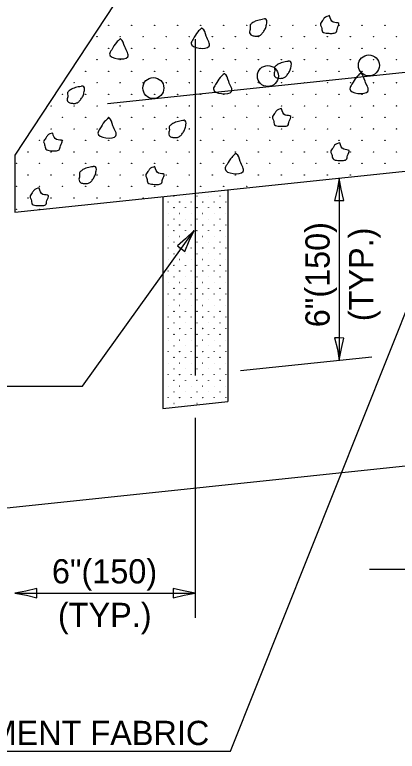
# Model space of a CAD drawing. Extents: x 0 to 2.83, y 0 to 1.83.
# Drawn here: x 0.5137 to 0.7141, y 1.0638 to 1.4498 of the extents above; entities that cross this region are included whole.
import ezdxf

# ---------------------------------------------------------------- set-up
doc = ezdxf.new("R2010")
doc.units = 0
for name, color, linetype in [('RD_Pr_Roadway_Dimensions', 7, 'Continuous'), ('RD_Pr_Roadway_Items', 7, 'Continuous'), ('RD_Pr_Roadway_Notes', 7, 'Continuous')]:
    doc.layers.add(name, color=color, linetype=linetype)

msp = doc.modelspace()

# ---------------------------------------------------------------- linework, layer by layer
at = {"layer": 'RD_Pr_Roadway_Dimensions'}
for p, q in [((0.68373, 1.3641), (0.68373, 1.2687)), ((0.63189, 1.26324), (0.7007, 1.27047)), ((0.6083, 1.23859), (0.6083, 1.13373)), ((0.69948, 1.15921), (0.78068, 1.15921)), ((0.51369, 1.14664), (0.6083, 1.14664))]:
    msp.add_line(p, q, dxfattribs=at)
for points in [[(0.68129, 1.35244), (0.68373, 1.35244), (0.68617, 1.35244), (0.68474, 1.35827), (0.68373, 1.3641), (0.6826, 1.35788)], [(0.68617, 1.28035), (0.68373, 1.28036), (0.68129, 1.28036), (0.68272, 1.27453), (0.68373, 1.2687), (0.68486, 1.27492)], [(0.52535, 1.1442), (0.52535, 1.14664), (0.52535, 1.14908), (0.51952, 1.14765), (0.51369, 1.14664), (0.51991, 1.14551)], [(0.59664, 1.14908), (0.59663, 1.14664), (0.59663, 1.1442), (0.60246, 1.14563), (0.6083, 1.14664), (0.60208, 1.14777)]]:
    msp.add_lwpolyline(points, close=True, dxfattribs=at)
at = {"layer": 'RD_Pr_Roadway_Items'}
for p, q in [((0.56598, 1.45553), (0.51369, 1.37625)), ((0.6083, 1.43701), (0.6083, 1.26077)), ((0.56232, 1.40328), (0.85402, 1.43396)), ((0.51369, 1.34623), (0.85402, 1.38198)), ((0.51369, 1.37625), (0.51369, 1.34623)), ((0.62535, 1.35798), (0.62535, 1.24704)), ((0.59122, 1.35438), (0.59122, 1.24347)), ((0.59122, 1.24347), (0.62535, 1.24704)), ((0.35245, 1.17486), (0.85402, 1.22759))]:
    msp.add_line(p, q, dxfattribs=at)
for centre, radius in [((0.56287, 1.44426), 0.0000853), ((0.57494, 1.44426), 0.0000853), ((0.587, 1.44426), 0.0000853), ((0.59907, 1.44426), 0.0000853), ((0.61113, 1.44426), 0.0000853), ((0.6232, 1.44426), 0.0000853), ((0.63527, 1.44426), 0.0000853), ((0.64733, 1.44426), 0.0000853), ((0.6594, 1.44426), 0.0000853), ((0.67146, 1.44426), 0.0000853), ((0.68353, 1.44426), 0.0000853), ((0.6956, 1.44426), 0.0000853), ((0.70766, 1.44426), 0.0000853), ((0.55684, 1.43822), 0.0000853), ((0.5689, 1.43822), 0.0000853), ((0.58097, 1.43822), 0.0000853), ((0.59304, 1.43822), 0.0000853), ((0.6051, 1.43822), 0.0000853), ((0.61717, 1.43822), 0.0000853), ((0.62923, 1.43822), 0.0000853), ((0.6413, 1.43822), 0.0000853), ((0.65337, 1.43822), 0.0000853), ((0.66543, 1.43822), 0.0000853), ((0.6775, 1.43822), 0.0000853), ((0.68956, 1.43822), 0.0000853), ((0.70163, 1.43822), 0.0000853), ((0.7137, 1.43822), 0.0000853), ((0.56287, 1.43219), 0.0000853), ((0.57494, 1.43219), 0.0000853), ((0.587, 1.43219), 0.0000853), ((0.59907, 1.43219), 0.0000853), ((0.61113, 1.43219), 0.0000853), ((0.6232, 1.43219), 0.0000853), ((0.63527, 1.43219), 0.0000853), ((0.64733, 1.43219), 0.0000853), ((0.6594, 1.43219), 0.0000853), ((0.67146, 1.43219), 0.0000853), ((0.68353, 1.43219), 0.0000853), ((0.6956, 1.43219), 0.0000853), ((0.70766, 1.43219), 0.0000853), ((0.69922, 1.42322), 0.0055), ((0.55684, 1.42616), 0.0000853), ((0.5689, 1.42616), 0.0000853), ((0.58097, 1.42616), 0.0000853), ((0.59304, 1.42616), 0.0000853), ((0.6051, 1.42616), 0.0000853), ((0.61717, 1.42616), 0.0000853), ((0.62923, 1.42616), 0.0000853), ((0.6413, 1.42616), 0.0000853), ((0.65337, 1.42616), 0.0000853), ((0.66543, 1.42616), 0.0000853), ((0.6775, 1.42616), 0.0000853), ((0.68956, 1.42616), 0.0000853), ((0.70163, 1.42616), 0.0000853), ((0.7137, 1.42616), 0.0000853), ((0.6463, 1.41765), 0.0055), ((0.5508, 1.42012), 0.0000853), ((0.56287, 1.42012), 0.0000853), ((0.57494, 1.42012), 0.0000853), ((0.58632, 1.41133), 0.0055), ((0.587, 1.42012), 0.0000853), ((0.59907, 1.42012), 0.0000853), ((0.61113, 1.42012), 0.0000853), ((0.6232, 1.42012), 0.0000853), ((0.63527, 1.42012), 0.0000853), ((0.64733, 1.42012), 0.0000853), ((0.6594, 1.42012), 0.0000853), ((0.67146, 1.42012), 0.0000853), ((0.68353, 1.42012), 0.0000853), ((0.6956, 1.42012), 0.0000853), ((0.70766, 1.42012), 0.0000853), ((0.54477, 1.41409), 0.0000853), ((0.55684, 1.41409), 0.0000853), ((0.5689, 1.41409), 0.0000853), ((0.58097, 1.41409), 0.0000853), ((0.59304, 1.41409), 0.0000853), ((0.6051, 1.41409), 0.0000853), ((0.61717, 1.41409), 0.0000853), ((0.62923, 1.41409), 0.0000853), ((0.6413, 1.41409), 0.0000853), ((0.65337, 1.41409), 0.0000853), ((0.66543, 1.41409), 0.0000853), ((0.6775, 1.41409), 0.0000853), ((0.68956, 1.41409), 0.0000853), ((0.70163, 1.41409), 0.0000853), ((0.7137, 1.41409), 0.0000853), ((0.53874, 1.40806), 0.0000853), ((0.5508, 1.40806), 0.0000853), ((0.56287, 1.40806), 0.0000853), ((0.57494, 1.40806), 0.0000853), ((0.587, 1.40806), 0.0000853), ((0.59907, 1.40806), 0.0000853), ((0.61113, 1.40806), 0.0000853), ((0.6232, 1.40806), 0.0000853), ((0.63527, 1.40806), 0.0000853), ((0.64733, 1.40806), 0.0000853), ((0.6594, 1.40806), 0.0000853), ((0.67146, 1.40806), 0.0000853), ((0.68353, 1.40806), 0.0000853), ((0.6956, 1.40806), 0.0000853), ((0.70766, 1.40806), 0.0000853), ((0.5327, 1.40202), 0.0000853), ((0.54477, 1.40202), 0.0000853), ((0.55684, 1.40202), 0.0000853), ((0.5689, 1.40202), 0.0000853), ((0.58097, 1.40202), 0.0000853), ((0.59304, 1.40202), 0.0000853), ((0.6051, 1.40202), 0.0000853), ((0.61717, 1.40202), 0.0000853), ((0.62923, 1.40202), 0.0000853), ((0.6413, 1.40202), 0.0000853), ((0.65337, 1.40202), 0.0000853), ((0.66543, 1.40202), 0.0000853), ((0.6775, 1.40202), 0.0000853), ((0.68956, 1.40202), 0.0000853), ((0.70163, 1.40202), 0.0000853), ((0.7137, 1.40202), 0.0000853), ((0.53874, 1.39599), 0.0000853), ((0.5508, 1.39599), 0.0000853), ((0.56287, 1.39599), 0.0000853), ((0.57494, 1.39599), 0.0000853), ((0.587, 1.39599), 0.0000853), ((0.59907, 1.39599), 0.0000853), ((0.61113, 1.39599), 0.0000853), ((0.6232, 1.39599), 0.0000853), ((0.63527, 1.39599), 0.0000853), ((0.64733, 1.39599), 0.0000853), ((0.6594, 1.39599), 0.0000853), ((0.67146, 1.39599), 0.0000853), ((0.68353, 1.39599), 0.0000853), ((0.6956, 1.39599), 0.0000853), ((0.70766, 1.39599), 0.0000853), ((0.5327, 1.38996), 0.0000853), ((0.54477, 1.38996), 0.0000853), ((0.55684, 1.38996), 0.0000853), ((0.5689, 1.38996), 0.0000853), ((0.58097, 1.38996), 0.0000853), ((0.59304, 1.38996), 0.0000853), ((0.6051, 1.38996), 0.0000853), ((0.61717, 1.38996), 0.0000853), ((0.62923, 1.38996), 0.0000853), ((0.6413, 1.38996), 0.0000853), ((0.65337, 1.38996), 0.0000853), ((0.66543, 1.38996), 0.0000853), ((0.6775, 1.38996), 0.0000853), ((0.68956, 1.38996), 0.0000853), ((0.70163, 1.38996), 0.0000853), ((0.7137, 1.38996), 0.0000853), ((0.52667, 1.38393), 0.0000853), ((0.53874, 1.38393), 0.0000853), ((0.5508, 1.38393), 0.0000853), ((0.56287, 1.38393), 0.0000853), ((0.57494, 1.38393), 0.0000853), ((0.587, 1.38393), 0.0000853), ((0.59907, 1.38393), 0.0000853), ((0.61113, 1.38393), 0.0000853), ((0.6232, 1.38393), 0.0000853), ((0.63527, 1.38393), 0.0000853), ((0.64733, 1.38393), 0.0000853), ((0.6594, 1.38393), 0.0000853), ((0.67146, 1.38393), 0.0000853), ((0.68353, 1.38393), 0.0000853), ((0.6956, 1.38393), 0.0000853), ((0.70766, 1.38393), 0.0000853), ((0.52064, 1.37789), 0.0000853), ((0.5327, 1.37789), 0.0000853), ((0.54477, 1.37789), 0.0000853), ((0.55684, 1.37789), 0.0000853), ((0.5689, 1.37789), 0.0000853), ((0.58097, 1.37789), 0.0000853), ((0.59304, 1.37789), 0.0000853), ((0.6051, 1.37789), 0.0000853), ((0.61717, 1.37789), 0.0000853), ((0.62923, 1.37789), 0.0000853), ((0.6413, 1.37789), 0.0000853), ((0.65337, 1.37789), 0.0000853), ((0.66543, 1.37789), 0.0000853), ((0.6775, 1.37789), 0.0000853), ((0.68956, 1.37789), 0.0000853), ((0.70163, 1.37789), 0.0000853), ((0.7137, 1.37789), 0.0000853), ((0.51461, 1.37186), 0.0000853), ((0.52667, 1.37186), 0.0000853), ((0.53874, 1.37186), 0.0000853), ((0.5508, 1.37186), 0.0000853), ((0.56287, 1.37186), 0.0000853), ((0.57494, 1.37186), 0.0000853), ((0.587, 1.37186), 0.0000853), ((0.59907, 1.37186), 0.0000853), ((0.61113, 1.37186), 0.0000853), ((0.6232, 1.37186), 0.0000853), ((0.63527, 1.37186), 0.0000853), ((0.64733, 1.37186), 0.0000853), ((0.6594, 1.37186), 0.0000853), ((0.67146, 1.37186), 0.0000853), ((0.68353, 1.37186), 0.0000853), ((0.6956, 1.37186), 0.0000853), ((0.70766, 1.37186), 0.0000853), ((0.52064, 1.36583), 0.0000853), ((0.5327, 1.36583), 0.0000853), ((0.54477, 1.36583), 0.0000853), ((0.55684, 1.36583), 0.0000853), ((0.5689, 1.36583), 0.0000853), ((0.58097, 1.36583), 0.0000853), ((0.59304, 1.36583), 0.0000853), ((0.6051, 1.36583), 0.0000853), ((0.61717, 1.36583), 0.0000853), ((0.62923, 1.36583), 0.0000853), ((0.6413, 1.36583), 0.0000853), ((0.65337, 1.36583), 0.0000853), ((0.66543, 1.36583), 0.0000853), ((0.6775, 1.36583), 0.0000853), ((0.68956, 1.36583), 0.0000853), ((0.51461, 1.35979), 0.0000853), ((0.52667, 1.35979), 0.0000853), ((0.53874, 1.35979), 0.0000853), ((0.5508, 1.35979), 0.0000853), ((0.56287, 1.35979), 0.0000853), ((0.57494, 1.35979), 0.0000853), ((0.587, 1.35979), 0.0000853), ((0.59907, 1.35979), 0.0000853), ((0.61113, 1.35979), 0.0000853), ((0.6232, 1.35979), 0.0000853), ((0.63527, 1.35979), 0.0000853), ((0.62425, 1.35768), 0.0000427), ((0.52064, 1.35376), 0.0000853), ((0.5327, 1.35376), 0.0000853), ((0.54477, 1.35376), 0.0000853), ((0.55684, 1.35376), 0.0000853), ((0.5689, 1.35376), 0.0000853), ((0.58097, 1.35376), 0.0000853), ((0.59408, 1.35165), 0.0000427), ((0.5971, 1.35467), 0.0000427), ((0.60012, 1.35165), 0.0000427), ((0.60313, 1.35467), 0.0000427), ((0.60615, 1.35165), 0.0000427), ((0.60917, 1.35467), 0.0000427), ((0.61218, 1.35165), 0.0000427), ((0.6152, 1.35467), 0.0000427), ((0.61821, 1.35165), 0.0000427), ((0.62123, 1.35467), 0.0000427), ((0.62425, 1.35165), 0.0000427), ((0.51461, 1.34773), 0.0000853), ((0.52667, 1.34773), 0.0000853), ((0.5971, 1.34863), 0.0000427), ((0.60313, 1.34863), 0.0000427), ((0.60917, 1.34863), 0.0000427), ((0.6152, 1.34863), 0.0000427), ((0.62123, 1.34863), 0.0000427), ((0.59408, 1.34562), 0.0000427), ((0.60012, 1.34562), 0.0000427), ((0.60615, 1.34562), 0.0000427), ((0.61218, 1.34562), 0.0000427), ((0.61821, 1.34562), 0.0000427), ((0.62425, 1.34562), 0.0000427), ((0.59408, 1.33959), 0.0000427), ((0.5971, 1.3426), 0.0000427), ((0.60012, 1.33959), 0.0000427), ((0.60313, 1.3426), 0.0000427), ((0.60615, 1.33959), 0.0000427), ((0.60917, 1.3426), 0.0000427), ((0.61218, 1.33959), 0.0000427), ((0.6152, 1.3426), 0.0000427), ((0.61821, 1.33959), 0.0000427), ((0.62123, 1.3426), 0.0000427), ((0.62425, 1.33959), 0.0000427), ((0.5971, 1.33657), 0.0000427), ((0.60313, 1.33657), 0.0000427), ((0.60917, 1.33657), 0.0000427), ((0.6152, 1.33657), 0.0000427), ((0.62123, 1.33657), 0.0000427), ((0.59408, 1.33355), 0.0000427), ((0.60012, 1.33355), 0.0000427), ((0.60615, 1.33355), 0.0000427), ((0.61218, 1.33355), 0.0000427), ((0.61821, 1.33355), 0.0000427), ((0.62425, 1.33355), 0.0000427), ((0.5971, 1.33054), 0.0000427), ((0.60313, 1.33054), 0.0000427), ((0.60917, 1.33054), 0.0000427), ((0.6152, 1.33054), 0.0000427), ((0.62123, 1.33054), 0.0000427), ((0.59408, 1.32752), 0.0000427), ((0.5971, 1.3245), 0.0000427), ((0.60012, 1.32752), 0.0000427), ((0.60313, 1.3245), 0.0000427), ((0.60615, 1.32752), 0.0000427), ((0.60917, 1.3245), 0.0000427), ((0.61218, 1.32752), 0.0000427), ((0.6152, 1.3245), 0.0000427), ((0.61821, 1.32752), 0.0000427), ((0.62123, 1.3245), 0.0000427), ((0.62425, 1.32752), 0.0000427), ((0.59408, 1.32149), 0.0000427), ((0.60012, 1.32149), 0.0000427), ((0.60615, 1.32149), 0.0000427), ((0.61218, 1.32149), 0.0000427), ((0.61821, 1.32149), 0.0000427), ((0.62425, 1.32149), 0.0000427), ((0.5971, 1.31847), 0.0000427), ((0.60313, 1.31847), 0.0000427), ((0.60917, 1.31847), 0.0000427), ((0.6152, 1.31847), 0.0000427), ((0.62123, 1.31847), 0.0000427), ((0.59408, 1.31545), 0.0000427), ((0.5971, 1.31244), 0.0000427), ((0.60012, 1.31545), 0.0000427), ((0.60313, 1.31244), 0.0000427), ((0.60615, 1.31545), 0.0000427), ((0.60917, 1.31244), 0.0000427), ((0.61218, 1.31545), 0.0000427), ((0.6152, 1.31244), 0.0000427), ((0.61821, 1.31545), 0.0000427), ((0.62123, 1.31244), 0.0000427), ((0.62425, 1.31545), 0.0000427), ((0.59408, 1.30942), 0.0000427), ((0.60012, 1.30942), 0.0000427), ((0.60615, 1.30942), 0.0000427), ((0.61218, 1.30942), 0.0000427), ((0.61821, 1.30942), 0.0000427), ((0.62425, 1.30942), 0.0000427), ((0.5971, 1.3064), 0.0000427), ((0.60313, 1.3064), 0.0000427), ((0.60917, 1.3064), 0.0000427), ((0.6152, 1.3064), 0.0000427), ((0.62123, 1.3064), 0.0000427), ((0.59408, 1.30339), 0.0000427), ((0.60012, 1.30339), 0.0000427), ((0.60615, 1.30339), 0.0000427), ((0.61218, 1.30339), 0.0000427), ((0.61821, 1.30339), 0.0000427), ((0.62425, 1.30339), 0.0000427), ((0.59408, 1.29735), 0.0000427), ((0.5971, 1.30037), 0.0000427), ((0.60012, 1.29735), 0.0000427), ((0.60313, 1.30037), 0.0000427), ((0.60615, 1.29735), 0.0000427), ((0.60917, 1.30037), 0.0000427), ((0.61218, 1.29735), 0.0000427), ((0.6152, 1.30037), 0.0000427), ((0.61821, 1.29735), 0.0000427), ((0.62123, 1.30037), 0.0000427), ((0.62425, 1.29735), 0.0000427), ((0.5971, 1.29434), 0.0000427), ((0.60313, 1.29434), 0.0000427), ((0.60917, 1.29434), 0.0000427), ((0.6152, 1.29434), 0.0000427), ((0.62123, 1.29434), 0.0000427), ((0.59408, 1.29132), 0.0000427), ((0.60012, 1.29132), 0.0000427), ((0.60615, 1.29132), 0.0000427), ((0.61218, 1.29132), 0.0000427), ((0.61821, 1.29132), 0.0000427), ((0.62425, 1.29132), 0.0000427), ((0.5971, 1.2883), 0.0000427), ((0.60313, 1.2883), 0.0000427), ((0.60917, 1.2883), 0.0000427), ((0.6152, 1.2883), 0.0000427), ((0.62123, 1.2883), 0.0000427), ((0.59408, 1.28529), 0.0000427), ((0.5971, 1.28227), 0.0000427), ((0.60012, 1.28529), 0.0000427), ((0.60313, 1.28227), 0.0000427), ((0.60615, 1.28529), 0.0000427), ((0.60917, 1.28227), 0.0000427), ((0.61218, 1.28529), 0.0000427), ((0.6152, 1.28227), 0.0000427), ((0.61821, 1.28529), 0.0000427), ((0.62123, 1.28227), 0.0000427), ((0.62425, 1.28529), 0.0000427), ((0.59408, 1.27926), 0.0000427), ((0.60012, 1.27926), 0.0000427), ((0.60615, 1.27926), 0.0000427), ((0.61218, 1.27926), 0.0000427), ((0.61821, 1.27926), 0.0000427), ((0.62425, 1.27926), 0.0000427), ((0.5971, 1.27624), 0.0000427), ((0.60313, 1.27624), 0.0000427), ((0.60917, 1.27624), 0.0000427), ((0.6152, 1.27624), 0.0000427), ((0.62123, 1.27624), 0.0000427), ((0.59408, 1.27322), 0.0000427), ((0.5971, 1.27021), 0.0000427), ((0.60012, 1.27322), 0.0000427), ((0.60313, 1.27021), 0.0000427), ((0.60615, 1.27322), 0.0000427), ((0.60917, 1.27021), 0.0000427), ((0.61218, 1.27322), 0.0000427), ((0.6152, 1.27021), 0.0000427), ((0.61821, 1.27322), 0.0000427), ((0.62123, 1.27021), 0.0000427), ((0.62425, 1.27322), 0.0000427), ((0.59408, 1.26719), 0.0000427), ((0.60012, 1.26719), 0.0000427), ((0.60615, 1.26719), 0.0000427), ((0.61218, 1.26719), 0.0000427), ((0.61821, 1.26719), 0.0000427), ((0.62425, 1.26719), 0.0000427), ((0.5971, 1.26417), 0.0000427), ((0.60313, 1.26417), 0.0000427), ((0.60917, 1.26417), 0.0000427), ((0.6152, 1.26417), 0.0000427), ((0.62123, 1.26417), 0.0000427), ((0.59408, 1.26116), 0.0000427), ((0.60012, 1.26116), 0.0000427), ((0.60615, 1.26116), 0.0000427), ((0.61218, 1.26116), 0.0000427), ((0.61821, 1.26116), 0.0000427), ((0.62425, 1.26116), 0.0000427), ((0.59408, 1.25512), 0.0000427), ((0.5971, 1.25814), 0.0000427), ((0.60012, 1.25512), 0.0000427), ((0.60313, 1.25814), 0.0000427), ((0.60615, 1.25512), 0.0000427), ((0.60917, 1.25814), 0.0000427), ((0.61218, 1.25512), 0.0000427), ((0.6152, 1.25814), 0.0000427), ((0.61821, 1.25512), 0.0000427), ((0.62123, 1.25814), 0.0000427), ((0.62425, 1.25512), 0.0000427), ((0.5971, 1.25211), 0.0000427), ((0.60313, 1.25211), 0.0000427), ((0.60917, 1.25211), 0.0000427), ((0.6152, 1.25211), 0.0000427), ((0.62123, 1.25211), 0.0000427), ((0.59408, 1.24909), 0.0000427), ((0.60012, 1.24909), 0.0000427), ((0.60615, 1.24909), 0.0000427), ((0.61218, 1.24909), 0.0000427), ((0.61821, 1.24909), 0.0000427), ((0.62425, 1.24909), 0.0000427), ((0.5971, 1.24607), 0.0000427), ((0.60313, 1.24607), 0.0000427), ((0.60917, 1.24607), 0.0000427), ((0.6152, 1.24607), 0.0000427)]:
    msp.add_circle(centre, radius, dxfattribs=at)
for points in [[(0.6441, 1.44743), (0.64105, 1.44681), (0.6397, 1.44633), (0.63797, 1.44533), (0.63697, 1.44418), (0.63705, 1.44261), (0.63672, 1.44028), (0.63735, 1.43928), (0.63897, 1.43863), (0.64087, 1.43861), (0.64237, 1.43913), (0.64365, 1.44043), (0.64475, 1.44206), (0.6455, 1.44408), (0.64572, 1.44533), (0.64572, 1.44673), (0.64487, 1.44761), (0.6442, 1.44751)], [(0.67868, 1.44933), (0.67588, 1.44801), (0.675, 1.44671), (0.67385, 1.44466), (0.67443, 1.44318), (0.675, 1.44086), (0.67758, 1.44008), (0.68, 1.44001), (0.68195, 1.44048), (0.6827, 1.44266), (0.68348, 1.44518), (0.6806, 1.44591), (0.67868, 1.44918)], [(0.6116, 1.44266), (0.60957, 1.44076), (0.60715, 1.43698), (0.60607, 1.43468), (0.61555, 1.43326), (0.61402, 1.43856), (0.6119, 1.44258), (0.61152, 1.44276)], [(0.56892, 1.43708), (0.56692, 1.43518), (0.56449, 1.43143), (0.56339, 1.42911), (0.57289, 1.42771), (0.57134, 1.43298), (0.56924, 1.43701), (0.56884, 1.43718)], [(0.65692, 1.42531), (0.6539, 1.42468), (0.65252, 1.42423), (0.65077, 1.42323), (0.6498, 1.42208), (0.64987, 1.42051), (0.64955, 1.41818), (0.65017, 1.41716), (0.6518, 1.41653), (0.65367, 1.41648), (0.65522, 1.41701), (0.6565, 1.41831), (0.65757, 1.41996), (0.65832, 1.42198), (0.65857, 1.42323), (0.65857, 1.42466), (0.65772, 1.42551), (0.65702, 1.42541)], [(0.62335, 1.41886), (0.62132, 1.41693), (0.6189, 1.41318), (0.6178, 1.41086), (0.6273, 1.40946), (0.62577, 1.41473), (0.62365, 1.41878), (0.62327, 1.41893)], [(0.69475, 1.41901), (0.69275, 1.41711), (0.69033, 1.41333), (0.68925, 1.41101), (0.69873, 1.40961), (0.6972, 1.41493), (0.69505, 1.41893), (0.6947, 1.41911)], [(0.54854, 1.41218), (0.54549, 1.41156), (0.54417, 1.41108), (0.54242, 1.41011), (0.54139, 1.40893), (0.54149, 1.40736), (0.54119, 1.40506), (0.54179, 1.40403), (0.54344, 1.40341), (0.54532, 1.40333), (0.54684, 1.40388), (0.54809, 1.40521), (0.54922, 1.40681), (0.54997, 1.40883), (0.55019, 1.41011), (0.55019, 1.41151), (0.54934, 1.41236), (0.54867, 1.41228)], [(0.65347, 1.40063), (0.65067, 1.39931), (0.64982, 1.39798), (0.64865, 1.39596), (0.6492, 1.39448), (0.64982, 1.39215), (0.65237, 1.39138), (0.6548, 1.3913), (0.65675, 1.39178), (0.6575, 1.39393), (0.6583, 1.39648), (0.6554, 1.39721), (0.65347, 1.40048)], [(0.56274, 1.39563), (0.56072, 1.39373), (0.55829, 1.38998), (0.55722, 1.38765), (0.56669, 1.38628), (0.56517, 1.39155), (0.56304, 1.39558), (0.56267, 1.39576)], [(0.60172, 1.39426), (0.5987, 1.39363), (0.59732, 1.39316), (0.59559, 1.39215), (0.59459, 1.391), (0.59469, 1.38943), (0.59437, 1.3871), (0.59499, 1.38608), (0.5966, 1.38548), (0.59847, 1.3854), (0.60002, 1.38595), (0.6013, 1.38723), (0.6024, 1.3889), (0.60312, 1.3909), (0.60337, 1.39215), (0.60337, 1.39358), (0.60252, 1.39443), (0.60182, 1.39433)], [(0.53364, 1.38778), (0.53084, 1.38645), (0.52999, 1.38515), (0.52884, 1.38313), (0.52936, 1.38165), (0.52999, 1.37933), (0.53254, 1.37853), (0.53497, 1.37848), (0.53692, 1.37895), (0.53767, 1.38108), (0.53847, 1.38368), (0.53559, 1.38438), (0.53364, 1.38765)], [(0.68408, 1.38268), (0.68125, 1.38135), (0.68043, 1.38005), (0.67925, 1.378), (0.6798, 1.37655), (0.68043, 1.37423), (0.68298, 1.37343), (0.6854, 1.37338), (0.68735, 1.37383), (0.68808, 1.376), (0.68888, 1.37855), (0.68603, 1.37925), (0.68408, 1.38255)], [(0.62937, 1.37695), (0.62737, 1.37503), (0.62492, 1.37128), (0.62385, 1.36895), (0.63332, 1.36758), (0.6318, 1.37285), (0.6297, 1.37688), (0.6293, 1.37703)], [(0.55474, 1.37013), (0.55169, 1.3695), (0.55032, 1.36903), (0.54859, 1.36803), (0.54762, 1.36688), (0.54767, 1.3653), (0.54737, 1.363), (0.54797, 1.36198), (0.54962, 1.36135), (0.55149, 1.3613), (0.55302, 1.36183), (0.55429, 1.36313), (0.55537, 1.36478), (0.55612, 1.3668), (0.55637, 1.36803), (0.55637, 1.36945), (0.55552, 1.3703), (0.55484, 1.37023)], [(0.58714, 1.37018), (0.58434, 1.36883), (0.58349, 1.36755), (0.58234, 1.36548), (0.58287, 1.36403), (0.58349, 1.3617), (0.58604, 1.3609), (0.58844, 1.36083), (0.59042, 1.36133), (0.59117, 1.36348), (0.59194, 1.36603), (0.58909, 1.36675), (0.58714, 1.37005)], [(0.52651, 1.35903), (0.52371, 1.3577), (0.52286, 1.3564), (0.52171, 1.35438), (0.52226, 1.35288), (0.52286, 1.35058), (0.52544, 1.34978), (0.52786, 1.34973), (0.52979, 1.35018), (0.53056, 1.35233), (0.53134, 1.3549), (0.52846, 1.35563), (0.52651, 1.35888)]]:
    msp.add_spline(points, degree=3, dxfattribs=at)
at = {"layer": 'RD_Pr_Roadway_Notes'}
for p, q in [((0.62667, 1.06378), (0.77078, 1.42521)), ((0.54919, 1.25519), (0.60771, 1.33667)), ((0.32327, 1.25519), (0.54919, 1.25519)), ((0.45522, 1.06378), (0.62667, 1.06378))]:
    msp.add_line(p, q, dxfattribs=at)
msp.add_lwpolyline([(0.59893, 1.32862), (0.60091, 1.32719), (0.60289, 1.32577), (0.60513, 1.33134), (0.60771, 1.33667), (0.60316, 1.33227)], close=True, dxfattribs=at)

# ---------------------------------------------------------------- texts
at = {"layer": 'RD_Pr_Roadway_Dimensions'}
for s, p in [('6"(150)', (0.67866, 1.286)), ('(TYP.)', (0.70152, 1.28916))]:
    msp.add_text(s, height=0.0127, rotation=90, dxfattribs=at).set_placement(p)
for s, p in [('6"(150)', (0.53318, 1.15173)), ('(TYP.)', (0.53633, 1.12887))]:
    msp.add_text(s, height=0.0127, dxfattribs=at).set_placement(p)
at = {"layer": 'RD_Pr_Roadway_Notes'}
msp.add_text('PAVEMENT FABRIC', height=0.0127, dxfattribs=at).set_placement((0.45519, 1.06704))

doc.saveas('drawing.dxf')
